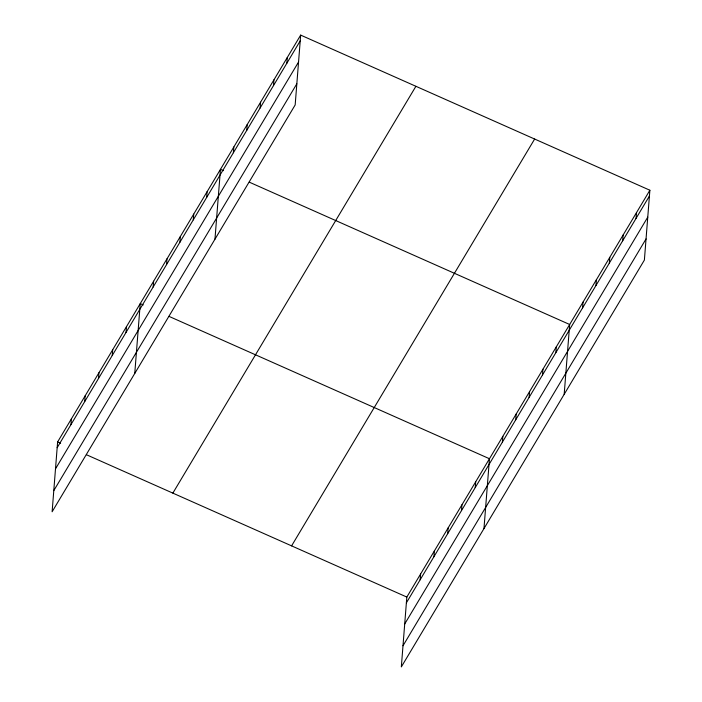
<?xml version="1.0" encoding="UTF-8"?>
<svg xmlns="http://www.w3.org/2000/svg" width="702" height="702" viewBox="0 0 702 702"><rect width="100%" height="100%" fill="white"/><g stroke="black" fill="none" stroke-linecap="round" stroke-linejoin="round"><path stroke-width="1.05" d="M300.667 35.1L57.617 441.927L52.123 511.767L295.173 104.94L300.667 35.1L649.876 190.233L644.383 260.073L401.333 666.9L406.827 597.06L649.876 190.233M70.937 424.649L71.393 418.875M84.705 401.597L85.161 395.823M98.482 378.536L98.938 372.762M112.25 355.484L112.706 349.71M126.027 332.432L126.483 326.658M134.758 373.446L140.251 303.606L143.234 304.931M153.168 287.004L153.624 281.23M166.532 264.628L166.988 258.854M179.905 242.251L180.361 236.477M193.269 219.875L193.726 214.101M206.642 197.499L207.09 191.725M214.961 239.189L220.463 169.349L223.438 170.674M233.371 152.746L233.827 146.981M246.744 130.379L247.201 124.605M260.109 108.003L260.565 102.229M273.482 85.626L273.929 79.852M286.846 63.25L287.302 57.476M420.147 579.782L420.603 574.008M433.924 556.73L434.371 550.956M447.692 533.669L448.148 527.895M461.468 510.617L461.925 504.843M475.236 487.565L475.693 481.791M483.968 528.58L489.469 458.739L169.068 316.4M502.378 442.137L502.834 436.363M515.751 419.761L516.198 413.987M529.115 397.385L529.571 391.611M542.479 375.008L542.936 369.234M555.852 352.632L556.309 346.858M564.18 394.331L569.673 324.491L249.271 182.151M582.59 307.888L583.037 302.114M595.954 285.512L596.41 279.738M609.318 263.136L609.775 257.362M622.692 240.76L623.148 234.986M636.056 218.383L636.512 212.609M57.16 447.7L300.21 40.874M55.502 468.839L298.552 62.013M53.782 490.628L296.832 83.801M172.859 493.12L415.909 86.293M291.593 545.866L534.643 139.04M406.379 602.834L649.429 196.007M404.712 623.973L647.762 217.146M403.001 645.761L646.051 238.934M57.617 441.927L60.6 443.252M86.425 454.721L406.827 597.06"/></g></svg>
